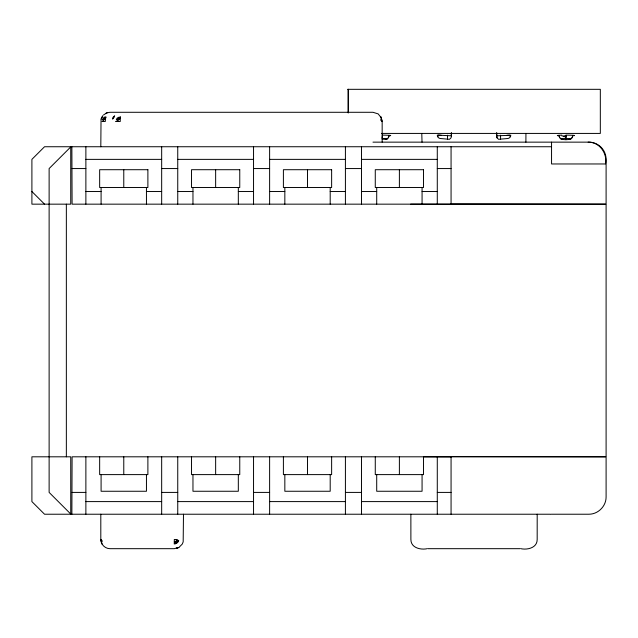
<?xml version="1.0" encoding="UTF-8"?>
<svg xmlns="http://www.w3.org/2000/svg" width="638" height="638" viewBox="0 0 638 638"><rect width="100%" height="100%" fill="white"/><g stroke="black" fill="none" stroke-linecap="round" stroke-linejoin="round"><path stroke-width="0.96" d="M66.352 456.808L66.352 204.16M70.738 514.021L70.738 456.808L31.9 456.808L31.9 501.596L44.532 514.228L550.57 514.228M382.162 136.723L382.162 138.518A5.184 0.455 0 0 1 386.995 138.813A5.184 0.455 0 0 1 385.559 139.307L382.162 139.14M497.034 137.832A3.437 1.723 -90 0 1 496.707 135.822L496.707 132.895L496.707 135.822A3.437 1.723 90 0 0 497.034 137.832L498.589 139.307L507.641 138.518A3.445 3.445 0 0 0 510.368 136.723L510.783 135.089M537.196 514.228L537.18 539.493C537.236 547.882 527.443 550.108 520.775 548.68M551.551 142.146L551.551 163.966L605.558 163.966C607.456 153.295 599.433 141.875 588.148 142.146M565.906 138.518L565.906 135.926L561.99 136.006L561.767 135.144L558.641 135.296A8.637 0.455 0 0 0 559.207 135.822A3.437 2.975 -90 0 0 559.813 137.832C561.966 140.36 569.846 140.36 572.007 137.832A3.437 2.975 -90 0 0 572.565 135.822A8.637 0.455 0 0 0 573.171 135.296L565.906 135.089L565.906 139.14M525.895 142.162L525.935 133.422M105.469 119.099L105.31 121.475L102.008 121.475L103.492 120.861L102.511 119.178L103.699 120.287L103.141 118.229L104.018 119.792L103.962 117.496L104.441 119.418L104.911 117.041L105.469 119.099L105.932 116.882L104.935 119.178L104.911 117.041M101.035 119.418L100.804 146.74M113.093 118.413L113.412 116.882L114.633 115.853L112.623 119.099L113.412 116.882M113.293 118.469L114.019 117.041M382.162 135.089L389.427 135.296A8.637 0.455 0 0 1 388.821 135.822A3.437 2.975 -90 0 1 388.255 137.832L387.354 138.797L385.575 139.307M70.946 146.74L49.126 168.56L49.126 492.408L70.946 514.228M441.265 135.296L437.285 135.089L437.7 136.723A3.445 3.445 0 0 0 440.427 138.518L449.479 139.307L451.034 137.832A3.437 1.723 90 0 0 451.361 135.822L451.361 132.895L451.361 135.822L438.346 135.144L438.354 136.006L437.389 135.926L437.7 136.723M71.863 514.228L72.094 456.808L451.066 456.808M103.492 114.976L106.801 112.902L109.991 112.288L372.975 112.288L378.151 113.883L381.524 118.118M178.895 547.452L182.261 544.086L183.178 541.869L183.489 514.228M176.359 548.369L178.281 547.452L174.302 548.68L109.991 548.68C105.071 548.712 100.772 544.413 100.804 539.493L100.804 514.228M105.398 113.516L107.615 112.599M565.906 135.926L563.825 136.62L565.906 136.723M496.707 135.822L510.137 135.296M347.75 89.32L600.326 89.32L600.326 133.422L381.428 133.422M382.162 121.475L380.934 120.287L381.851 120.861L380.934 119.178L381.851 120.287L380.934 116.882L382.162 121.475L382.162 142.146M372.975 142.146L588.874 142.146A17.226 17.226 0 0 1 606.1 159.372L606.1 203.873L451.066 203.873M551.551 146.74L44.532 146.74L31.9 159.372L31.9 204.16L70.738 204.16L70.738 146.947M85.875 159.372L161.669 159.372M177.747 159.372L253.541 159.372M269.619 159.372L345.413 159.372M361.491 159.372L437.285 159.372M72.094 168.56L85.875 168.56M161.669 168.56L177.747 168.56M253.541 168.56L269.619 168.56M345.413 168.56L361.491 168.56M437.285 168.56L451.066 168.56M85.875 191.528L101.091 191.528M146.453 191.528L161.669 191.528M177.747 191.528L192.963 191.528M238.325 191.528L253.541 191.528M269.619 191.528L284.835 191.528M330.197 191.528L345.413 191.528M361.491 191.528L376.707 191.528M422.069 191.528L437.285 191.528M451.066 204.16L72.094 204.16L71.863 146.74M410.641 204.16L606.1 204.447L606.1 456.521L451.066 456.521L451.066 514.228M72.094 492.408L85.875 492.408M161.669 492.408L177.747 492.408M253.541 492.408L269.619 492.408M345.413 492.408L361.491 492.408M437.285 492.408L451.066 492.408M85.875 501.596L161.669 501.596M177.747 501.596L253.541 501.596M269.619 501.596L345.413 501.596M361.491 501.596L437.285 501.596M551.2 514.228L588.874 514.228C598.093 514.284 606.156 506.221 606.1 497.002L606.1 457.095L423.504 456.808L423.504 474.608L375.272 474.608L375.272 456.808M100.804 539.493L102.032 540.681L101.115 540.107L102.032 541.79L101.115 540.681L102.032 544.086M175.49 541.55L176.598 543.472L175.984 541.176L178.281 541.79L176.598 540.107L178.736 540.681L176.678 539.493L174.302 539.493L174.302 544.086L174.916 541.79L175.49 543.927L175.49 541.55L177.547 542.739L176.359 540.681L177.946 540.681M427.293 548.68C420.625 550.108 410.832 547.882 410.888 539.493L410.872 514.228M428.098 548.68L519.97 548.68M510.368 136.723L510.679 135.926L509.714 136.006L509.722 135.144L506.803 135.296M176.359 540.681L178.281 541.79M31.9 191.528L44.532 204.16M175.984 541.176L177.547 542.739M174.302 541.869L175.091 543.241M421.782 133.422L422.029 142.162M500.559 135.184L500.559 139.14M451.066 146.74L451.066 204.447M447.509 135.184L447.509 139.14M437.285 146.74L437.285 204.16M437.285 456.808L437.285 514.228M422.069 187.508L422.069 204.16M422.069 474.608L422.069 491.26L376.707 491.26L376.707 474.608M399.388 169.708L399.388 187.508M399.388 456.808L399.388 474.608M376.707 187.508L376.707 204.16M361.491 146.74L361.491 204.16M361.491 456.808L361.491 514.228M348.404 89.32L348.404 112.838M348.085 89.32L348.085 112.838M345.413 146.74L345.413 204.16M345.413 456.808L345.413 514.228M331.632 456.808L331.632 474.608L283.4 474.608L283.4 456.808M330.197 187.508L330.197 204.16M330.197 474.608L330.197 491.26L284.835 491.26L284.835 474.608M307.516 169.708L307.516 187.508M307.516 456.808L307.516 474.608M284.835 187.508L284.835 204.16M269.619 146.74L269.619 204.16M269.619 456.808L269.619 514.228M253.541 146.74L253.541 204.16M253.541 456.808L253.541 514.228M239.76 456.808L239.76 474.608L191.528 474.608L191.528 456.808M238.325 187.508L238.325 204.16M238.325 474.608L238.325 491.26L192.963 491.26L192.963 474.608M215.644 169.708L215.644 187.508M215.644 456.808L215.644 474.608M192.963 187.508L192.963 204.16M177.747 146.74L177.747 204.16M177.747 456.808L177.747 514.228M161.669 146.74L161.669 204.16M161.669 456.808L161.669 514.228M147.888 456.808L147.888 474.608L99.656 474.608L99.656 456.808M146.453 187.508L146.453 204.16M146.453 474.608L146.453 491.26L101.091 491.26L101.091 474.608M123.772 169.708L123.772 187.508M123.772 456.808L123.772 474.608M101.091 187.508L101.091 204.16M85.875 146.74L85.875 204.16M85.875 456.808L85.875 514.228M572.565 135.822A3.437 2.975 90 0 1 571.999 137.832M562.461 139.307A5.184 0.455 0 0 1 562.142 138.653A5.184 0.455 0 0 1 569.63 138.653A5.184 0.455 0 0 1 569.303 139.307M559.813 137.832A3.437 2.975 90 0 1 559.247 135.822M388.821 135.822A3.437 2.975 90 0 1 388.255 137.832M120.255 116.882L119.641 119.178L119.067 117.041L119.067 119.418L117.958 117.496L118.572 119.792L117.009 118.229L118.197 120.287L116.276 119.178L117.958 120.861L115.709 121.475L120.255 121.475L120.255 116.882M101.721 117.496L101.115 119.099L102.806 115.853L101.721 117.496M178.736 547.452L176.678 548.369L178.736 547.452M147.888 169.708L99.656 169.708L99.656 187.508L147.888 187.508L147.888 169.708M239.76 169.708L191.528 169.708L191.528 187.508L239.76 187.508L239.76 169.708M331.632 169.708L283.4 169.708L283.4 187.508L331.632 187.508L331.632 169.708M423.504 169.708L375.272 169.708L375.272 187.508L423.504 187.508L423.504 169.708"/></g></svg>
